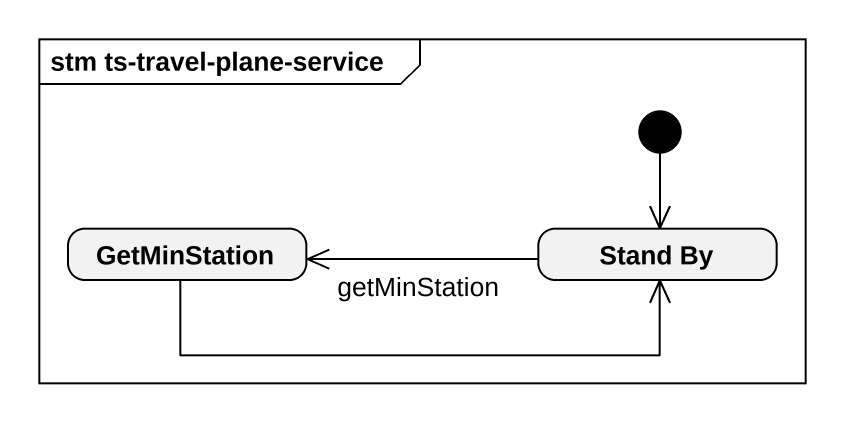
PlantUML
@startuml
mainframe stm ts-travel-plane-service
hide empty description
state GetMinStation
state "Stand By" as Stand_By
[*] --> Stand_By
GetMinStation -right-> Stand_By
Stand_By -left-> GetMinStation : getMinStation
@enduml
